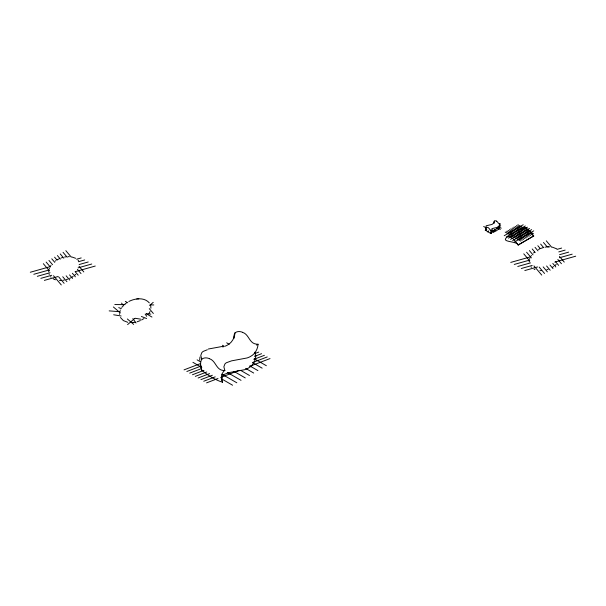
<?xml version="1.0" encoding="UTF-8"?>
<svg xmlns="http://www.w3.org/2000/svg" width="606" height="606" viewBox="0 0 606 606"><rect width="100%" height="100%" fill="white"/><g stroke="black" fill="none" stroke-linecap="round" stroke-linejoin="round"><path stroke-width="0.91" d="M48.745 271.852L48.768 271.049M119.534 313.605L119.549 314.4M529.182 262.012L529.205 261.201M199.632 360.153L199.988 357.002M150.902 308.242L150.735 305.916M200.844 365.85L201.783 370.236A67.289 38.852 60 0 0 222.614 382.272A17.377 10.029 60 0 1 222.023 380.386L221.554 374.682L223.69 371.251A17.718 10.234 60 0 1 224.856 370.561L223.864 366.804L224.902 364.009A9.143 5.28 0 0 1 226.364 362.744L231.575 360.85L246.975 357.979A16.21 9.363 0 0 0 250.316 356.586C254.914 354.245 257.739 349.306 258.073 344.231L257.626 344.246A17.415 10.052 60 0 1 256.156 344.094C249.187 343.284 249.005 334.277 242.642 332.399M234.992 332.861C234.658 337.928 231.833 342.875 227.235 345.215A16.21 9.363 0 0 1 225.046 346.208M254.823 352.192L255.24 354.055A17.377 10.029 60 0 0 255.823 355.934C255.482 361.002 252.664 365.948 248.059 368.289A16.21 9.363 0 0 1 244.726 369.683L229.326 372.554L224.114 374.447A9.143 5.28 0 0 0 222.652 375.712L221.667 377.879L221.947 380.636M496.64 221.137A4.303 2.485 60 0 0 494.375 221.122L493.792 222.91L492.413 224.19A4.053 2.341 0 0 1 491.58 224.538L486.429 225.727A2.288 1.318 0 0 0 486.065 226.046L486.05 227.682A4.303 2.485 60 0 1 488.338 227.712L489.428 228.818A3.666 2.121 60 0 1 489.587 229.091L489.64 229.189A2.901 1.674 60 0 0 489.853 229.553L491.08 230.424A4.257 2.454 60 0 0 491.822 230.522L491.83 228.886A2.288 1.318 0 0 1 492.201 228.568L497.352 227.379A4.053 2.341 0 0 0 498.185 227.03L499.556 225.75L500.124 223.94A4.257 2.454 60 0 1 499.382 223.841L498.155 222.963A2.901 1.674 60 0 1 497.943 222.607L497.89 222.516A3.666 2.121 60 0 0 497.738 222.235L496.64 221.175M49.215 268.776L49.389 268.253M529.652 258.929L529.833 258.414M120.177 310.423L120.367 310.007M150.091 311.454L148.947 313.59M50.722 265.708L51.002 265.269M531.159 255.861L531.447 255.429M121.791 307.439L122.594 306.401M74.735 275.207L75.765 274.283M533.553 252.99L534.583 252.073M555.179 265.36L556.202 264.443M127.608 324.611L134.721 318.43M149.659 305.439L153.22 302.349M256.626 345.147L256.899 344.928A17.718 10.234 60 0 1 258.073 344.231M124.927 304.083L126.51 302.902M490.277 233.53L500.692 225.727M55.237 261.08L55.722 260.731M485.209 230.439L486.754 229.409M72 277.147L73.152 276.397M143.94 318.567L141.615 319.976M552.445 267.299L553.596 266.549M487.322 231.825L488.83 230.871M504.207 235.726L523.205 224.75M506.321 236.938L525.319 225.97M508.426 238.158L527.432 227.189M510.54 239.378L529.538 228.409M512.653 240.597L531.651 229.629M514.759 241.817L533.765 230.848M518.206 244.907L513.623 239.256L510.032 236.529A5.568 3.212 60 0 0 509.093 236.302L506.601 237.431A22.195 12.809 60 0 0 505.699 238.491C502.995 242.233 516.463 241.059 518.206 244.907L533.689 235.969L529.099 230.318L525.516 227.591A5.568 3.212 60 0 0 524.576 227.364L522.084 228.492A22.195 12.809 60 0 0 521.296 229.394M518.138 245.066L533.689 235.969M56.873 259.974L59.274 258.732M69.599 278.389L70.826 277.806M128.843 301.485C135.017 298.288 144.266 297.061 149.318 302.879M538.492 249.475L539.719 248.892M140.387 320.559L137.145 321.763M540.287 248.634L542.968 247.687M184.042 369.872L199.904 363.797M186.853 371.493L200.957 366.092M189.67 373.122L201.131 368.736M192.481 374.743L203.942 370.357M195.299 376.371L206.76 371.986M255.24 353.427L258.77 352.078M198.117 377.992L209.57 373.607M254.528 356.396L261.58 353.699M200.927 379.621L212.388 375.235M253.823 359.373L264.398 355.328M203.745 381.242L215.206 376.856M253.111 362.35L267.216 356.949M206.555 382.871L218.016 378.485M220.66 377.47L239.173 370.387M249.755 366.335L270.026 358.578M61.153 257.967L62.524 257.527M66.357 279.593L67.728 279.161M546.794 269.753L548.165 269.314M222.697 346.958L223.894 346.602M30.3 272.253L50.29 266.617M76.644 259.194L81.189 257.921M33.815 274.283L49.268 269.935M78.341 261.739L84.704 259.951M37.337 276.313L50.056 272.73M79.136 264.542L88.226 261.981M40.852 278.343L51.76 275.275M78.113 267.852L91.741 264.011M44.374 280.381L58.002 276.541M75.265 271.677L95.256 266.042M510.744 262.406L530.735 256.777M557.081 249.354L561.626 248.074M514.259 264.436L529.705 260.088M558.785 251.899L565.148 250.104M517.774 266.473L530.5 262.89M559.573 254.694L568.663 252.134M521.296 268.503L532.197 265.428M559.459 257.747L572.185 254.164M524.811 270.534L537.537 266.951M554.801 262.087L575.7 256.202M208.297 349.026L222.932 346.344M207.358 349.745L203.283 351.366A9.143 5.28 0 0 0 201.821 352.639L200.783 355.434L201.783 359.184M64.539 257.042L65.971 256.815M62.903 280.313L64.342 280.078M544.976 247.195L546.415 246.968M132.252 322.589L135.13 322.248M533.719 236.12L532.795 235.529M547.021 246.922L549.809 246.831M547.854 246.854L548.43 246.816M136.759 298.985L137.365 298.94M138.206 298.872L138.774 298.826M133.085 322.528L133.691 322.475M224.856 370.561L224.409 370.569A17.415 10.052 60 0 1 222.94 370.417C215.971 369.607 215.797 360.6 209.426 358.722M114.799 304.545L125.01 304.651M150.068 304.909L153.78 304.947M67.986 256.656L69.372 256.671M539.946 270.602L541.332 270.617M59.509 280.449L60.888 280.464M109.171 310.878L120.276 311.749M146.197 313.772L150.826 314.128M113.67 314.779L121.124 315.991M135.1 318.264L140.69 319.165M552.278 247.119L556.755 248.854M71.841 256.967L75.614 258.277M127.828 322.324L123.351 320.597L120.442 317.521M496.859 228.356L500.404 229.303M54.972 279.608L55.487 279.767M118.738 307.628L121.351 308.651M141.38 316.476L146.607 318.521M534.931 269.572L534.083 269.193M54.487 279.419L53.26 278.843M498.079 226.629L501.253 228.167M517.857 224.75L533.477 233.772M516.448 225.568L532.076 234.583M515.047 226.379L530.667 235.401M513.638 227.189L529.258 236.211M512.229 228.007L527.849 237.022M510.82 228.818L526.44 237.832M509.411 229.629L525.038 238.65M508.01 230.439L523.629 239.461M506.601 231.257L522.22 240.271M505.192 232.068L520.812 241.082M226.682 342.814L229.113 344.216M254.217 358.714L266.367 365.729M222.463 345.253L224.076 346.185M252.429 362.555L262.148 368.16M249.823 365.926L257.921 370.599M245.604 368.365L253.702 373.038M240.574 370.334L249.483 375.478M233.916 371.364L245.256 377.917M227.265 372.402L241.036 380.348M197.124 359.873L200.366 361.744M222.235 374.372L236.817 382.787M192.905 362.312L201.813 367.456M221.251 378.682L232.59 385.227M125.351 301.371L127.775 302.803M146.311 313.726L151.954 317.059M483.664 226.462L486.035 227.864M490.777 230.681L493.935 232.552M492.436 229.932L494.776 231.416M113.39 306.977L120.382 312.976M127.366 318.976L133.653 324.369M531.454 267.322L531.061 266.898M51.018 277.169L50.616 276.745M77.985 260.08L78.53 260.709M494.216 229.469L495.905 231.416M546.286 240.84L551.68 247.218M559.467 256.436L564.254 262.103M543.468 242.468L547.067 246.718M557.846 259.474L561.444 263.731M540.658 244.089L543.65 247.634M555.634 261.807L558.626 265.352M537.84 245.718L540.241 248.551M552.816 263.436L555.808 266.981M535.03 247.339L538.022 250.884M550.006 265.057L552.998 268.602M532.212 248.968L535.212 252.513M546.589 265.973L550.18 270.231M529.402 250.589L532.992 254.846M543.173 266.89L547.37 271.852M526.584 252.217L531.379 257.883M539.166 267.102L544.552 273.48M523.766 253.838L529.758 260.928M533.954 265.89L541.741 275.101M65.849 250.687L71.235 257.065M79.022 266.276L83.817 271.95M63.032 252.308L67.221 257.27M77.409 269.322L80.999 273.571M60.214 253.937L63.812 258.186M75.189 271.655L78.189 275.2M57.403 255.558L60.395 259.103M72.379 273.276L75.371 276.821M54.585 257.186L56.987 260.019M69.561 274.904L72.553 278.449M51.775 258.815L54.767 262.353M66.145 275.821L69.743 280.07M48.957 260.436L52.555 264.686M62.736 276.737L66.925 281.699M46.147 262.065L50.336 267.019M58.721 276.942L64.115 283.32M43.329 263.686L49.321 270.776M53.51 275.738L61.297 284.949M149.281 308.636L153.356 313.484M121.556 303.083L123.7 306.03M132.828 318.567L136.047 322.99M145.175 314.09L146.743 316.324M498.223 226.349A16.824 9.711 60 0 0 499.564 226.871L498.996 228.674L497.624 229.954A4.053 2.341 0 0 1 496.791 230.303L491.633 231.492A2.288 1.318 0 0 0 491.269 231.81L491.261 233.446A16.824 9.711 60 0 1 486.05 230.447L486.065 228.803A2.288 1.318 0 0 1 486.292 228.583M222.235 381.424L222.607 382.257M49.101 274.041L49.245 274.442M233.84 337.58L233.848 337.996M200.624 363.903L200.631 364.327A16.483 9.514 60 0 0 201.798 370.236M491.163 233.446A3.477 2.007 60 0 1 491.761 230.401M486.035 230.439A3.901 2.25 60 0 1 486.027 227.651M499.465 226.864A3.477 2.007 60 0 1 500.064 223.819M494.178 223.273A3.901 2.25 60 0 1 494.329 221.069M200.594 363.88A15.18 8.764 60 0 1 201.798 359.206A17.559 10.135 60 0 1 209.411 358.616M255.823 355.949A67.289 38.852 60 0 1 255.065 355.699M233.855 338.421A16.483 9.514 60 0 1 233.833 337.989M233.802 337.557A15.18 8.764 60 0 1 235.014 332.883A17.559 10.135 60 0 1 242.627 332.293"/></g></svg>
